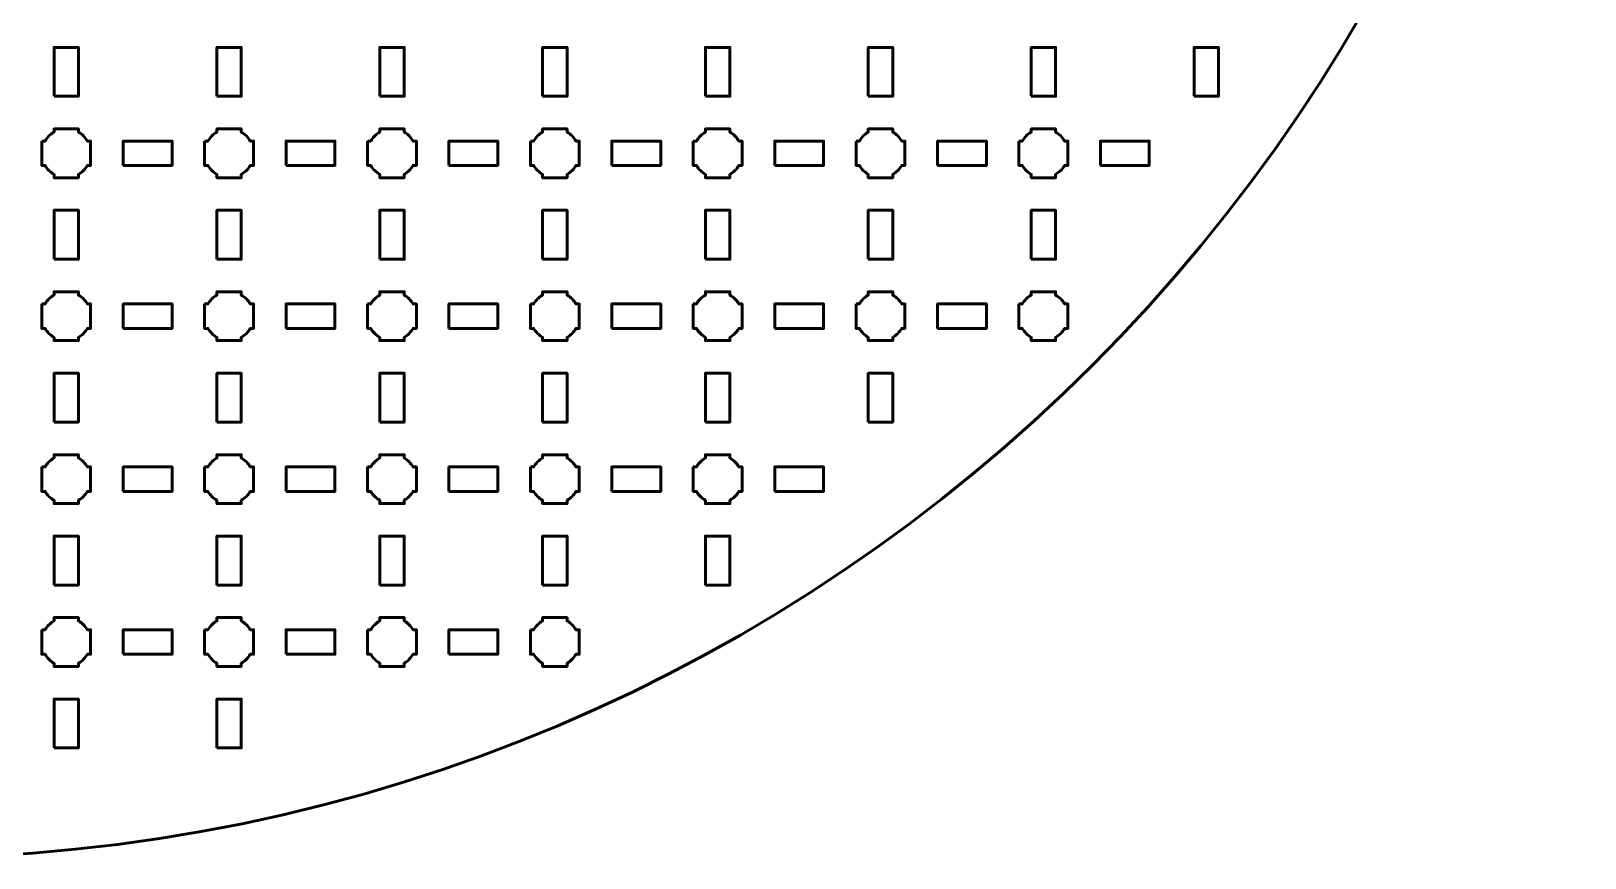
# Model space of a CAD drawing. Header units: centimetres. Extents: x -31.1 to 10.1, y -35.5 to 5.8.
# Drawn here: x -8.93 to 10.15, y -35.5 to -25.35 of the extents above; entities that cross this region are included whole.
import ezdxf

# ---------------------------------------------------------------- set-up
doc = ezdxf.new("R2010")
doc.units = ezdxf.units.CM
doc.header["$MEASUREMENT"] = 0
doc.layers.add('Layer 1', color=7, linetype='Continuous')

msp = doc.modelspace()

# ---------------------------------------------------------------- linework, layer by layer
at = {"layer": 'Layer 1', "lineweight": 53}
for points in [[(-8.65, -26.15), (-8.35, -26.15), (-8.35, -25.55), (-8.65, -25.55), (-8.65, -26.15)], [(-6.65, -26.15), (-6.35, -26.15), (-6.35, -25.55), (-6.65, -25.55), (-6.65, -26.15)], [(-4.65, -26.15), (-4.35, -26.15), (-4.35, -25.55), (-4.65, -25.55), (-4.65, -26.15)], [(-2.65, -26.15), (-2.35, -26.15), (-2.35, -25.55), (-2.65, -25.55), (-2.65, -26.15)], [(-0.65, -26.15), (-0.35, -26.15), (-0.35, -25.55), (-0.65, -25.55), (-0.65, -26.15)], [(1.35, -26.15), (1.65, -26.15), (1.65, -25.55), (1.35, -25.55), (1.35, -26.15)], [(3.35, -26.15), (3.65, -26.15), (3.65, -25.55), (3.35, -25.55), (3.35, -26.15)], [(5.35, -26.15), (5.65, -26.15), (5.65, -25.55), (5.35, -25.55), (5.35, -26.15)], [(-7.8, -27), (-7.2, -27), (-7.2, -26.7), (-7.8, -26.7), (-7.8, -27)], [(-5.8, -27), (-5.2, -27), (-5.2, -26.7), (-5.8, -26.7), (-5.8, -27)], [(-3.8, -27), (-3.2, -27), (-3.2, -26.7), (-3.8, -26.7), (-3.8, -27)], [(-1.8, -27), (-1.2, -27), (-1.2, -26.7), (-1.8, -26.7), (-1.8, -27)], [(0.2, -27), (0.8, -27), (0.8, -26.7), (0.2, -26.7), (0.2, -27)], [(2.2, -27), (2.8, -27), (2.8, -26.7), (2.2, -26.7), (2.2, -27)], [(4.2, -27), (4.8, -27), (4.8, -26.7), (4.2, -26.7), (4.2, -27)], [(-8.65, -28.15), (-8.35, -28.15), (-8.35, -27.55), (-8.65, -27.55), (-8.65, -28.15)], [(-6.65, -28.15), (-6.35, -28.15), (-6.35, -27.55), (-6.65, -27.55), (-6.65, -28.15)], [(-4.65, -28.15), (-4.35, -28.15), (-4.35, -27.55), (-4.65, -27.55), (-4.65, -28.15)], [(-2.65, -28.15), (-2.35, -28.15), (-2.35, -27.55), (-2.65, -27.55), (-2.65, -28.15)], [(-0.65, -28.15), (-0.35, -28.15), (-0.35, -27.55), (-0.65, -27.55), (-0.65, -28.15)], [(1.35, -28.15), (1.65, -28.15), (1.65, -27.55), (1.35, -27.55), (1.35, -28.15)], [(3.35, -28.15), (3.65, -28.15), (3.65, -27.55), (3.35, -27.55), (3.35, -28.15)], [(-7.8, -29), (-7.2, -29), (-7.2, -28.7), (-7.8, -28.7), (-7.8, -29)], [(-5.8, -29), (-5.2, -29), (-5.2, -28.7), (-5.8, -28.7), (-5.8, -29)], [(-3.8, -29), (-3.2, -29), (-3.2, -28.7), (-3.8, -28.7), (-3.8, -29)], [(-1.8, -29), (-1.2, -29), (-1.2, -28.7), (-1.8, -28.7), (-1.8, -29)], [(0.2, -29), (0.8, -29), (0.8, -28.7), (0.2, -28.7), (0.2, -29)], [(2.2, -29), (2.8, -29), (2.8, -28.7), (2.2, -28.7), (2.2, -29)], [(-8.65, -30.15), (-8.35, -30.15), (-8.35, -29.55), (-8.65, -29.55), (-8.65, -30.15)], [(-6.65, -30.15), (-6.35, -30.15), (-6.35, -29.55), (-6.65, -29.55), (-6.65, -30.15)], [(-4.65, -30.15), (-4.35, -30.15), (-4.35, -29.55), (-4.65, -29.55), (-4.65, -30.15)], [(-2.65, -30.15), (-2.35, -30.15), (-2.35, -29.55), (-2.65, -29.55), (-2.65, -30.15)], [(-0.65, -30.15), (-0.35, -30.15), (-0.35, -29.55), (-0.65, -29.55), (-0.65, -30.15)], [(1.35, -30.15), (1.65, -30.15), (1.65, -29.55), (1.35, -29.55), (1.35, -30.15)], [(-7.8, -31), (-7.2, -31), (-7.2, -30.7), (-7.8, -30.7), (-7.8, -31)], [(-5.8, -31), (-5.2, -31), (-5.2, -30.7), (-5.8, -30.7), (-5.8, -31)], [(-3.8, -31), (-3.2, -31), (-3.2, -30.7), (-3.8, -30.7), (-3.8, -31)], [(-1.8, -31), (-1.2, -31), (-1.2, -30.7), (-1.8, -30.7), (-1.8, -31)], [(0.2, -31), (0.8, -31), (0.8, -30.7), (0.2, -30.7), (0.2, -31)], [(-8.65, -32.15), (-8.35, -32.15), (-8.35, -31.55), (-8.65, -31.55), (-8.65, -32.15)], [(-6.65, -32.15), (-6.35, -32.15), (-6.35, -31.55), (-6.65, -31.55), (-6.65, -32.15)], [(-4.65, -32.15), (-4.35, -32.15), (-4.35, -31.55), (-4.65, -31.55), (-4.65, -32.15)], [(-2.65, -32.15), (-2.35, -32.15), (-2.35, -31.55), (-2.65, -31.55), (-2.65, -32.15)], [(-0.65, -32.15), (-0.35, -32.15), (-0.35, -31.55), (-0.65, -31.55), (-0.65, -32.15)], [(-7.8, -33), (-7.2, -33), (-7.2, -32.7), (-7.8, -32.7), (-7.8, -33)], [(-5.8, -33), (-5.2, -33), (-5.2, -32.7), (-5.8, -32.7), (-5.8, -33)], [(-3.8, -33), (-3.2, -33), (-3.2, -32.7), (-3.8, -32.7), (-3.8, -33)], [(-8.65, -34.15), (-8.35, -34.15), (-8.35, -33.55), (-8.65, -33.55), (-8.65, -34.15)], [(-6.65, -34.15), (-6.35, -34.15), (-6.35, -33.55), (-6.65, -33.55), (-6.65, -34.15)]]:
    msp.add_lwpolyline(points, close=True, dxfattribs=at)
at = {"layer": 'Layer 1', "color": 250, "lineweight": 53}
msp.add_ellipse((-10.5, -14.85), major_axis=(0, 20.65), ratio=1, dxfattribs=at)
at = {"layer": 'Layer 1', "lineweight": 53}
for points in [[(-8.8, -26.7), (-8.8, -26.7), (-8.75985, -26.7), (-8.75985, -26.7), (-8.75985, -26.7), (-8.7335, -26.65447), (-8.69553, -26.6165), (-8.65, -26.59015), (-8.65, -26.59015), (-8.65, -26.59015), (-8.65, -26.55), (-8.65, -26.55), (-8.65, -26.55), (-8.65, -26.55), (-8.5, -26.55), (-8.5, -26.55), (-8.5, -26.55), (-8.5, -26.55), (-8.35, -26.55), (-8.35, -26.55), (-8.35, -26.55), (-8.35, -26.55), (-8.35, -26.59015), (-8.35, -26.59015), (-8.35, -26.59015), (-8.30447, -26.6165), (-8.2665, -26.65447), (-8.24015, -26.7), (-8.24015, -26.7), (-8.24015, -26.7), (-8.2, -26.7), (-8.2, -26.7), (-8.2, -26.7), (-8.2, -26.7), (-8.2, -26.85), (-8.2, -26.85), (-8.2, -26.85), (-8.2, -26.85), (-8.2, -27), (-8.2, -27), (-8.2, -27), (-8.2, -27), (-8.24015, -27), (-8.24015, -27), (-8.24015, -27), (-8.2665, -27.04553), (-8.30447, -27.0835), (-8.35, -27.10985), (-8.35, -27.10985), (-8.35, -27.10985), (-8.35, -27.15), (-8.35, -27.15), (-8.35, -27.15), (-8.35, -27.15), (-8.5, -27.15), (-8.5, -27.15), (-8.5, -27.15), (-8.5, -27.15), (-8.65, -27.15), (-8.65, -27.15), (-8.65, -27.15), (-8.65, -27.15), (-8.65, -27.10985), (-8.65, -27.10985), (-8.65, -27.10985), (-8.69553, -27.0835), (-8.7335, -27.04553), (-8.75985, -27), (-8.75985, -27), (-8.75985, -27), (-8.8, -27), (-8.8, -27), (-8.8, -27), (-8.8, -27), (-8.8, -26.85), (-8.8, -26.85), (-8.8, -26.85), (-8.8, -26.85), (-8.8, -26.7), (-8.8, -26.7)], [(-6.8, -26.7), (-6.8, -26.7), (-6.75985, -26.7), (-6.75985, -26.7), (-6.75985, -26.7), (-6.7335, -26.65447), (-6.69553, -26.6165), (-6.65, -26.59015), (-6.65, -26.59015), (-6.65, -26.59015), (-6.65, -26.55), (-6.65, -26.55), (-6.65, -26.55), (-6.65, -26.55), (-6.5, -26.55), (-6.5, -26.55), (-6.5, -26.55), (-6.5, -26.55), (-6.35, -26.55), (-6.35, -26.55), (-6.35, -26.55), (-6.35, -26.55), (-6.35, -26.59015), (-6.35, -26.59015), (-6.35, -26.59015), (-6.30447, -26.6165), (-6.2665, -26.65447), (-6.24015, -26.7), (-6.24015, -26.7), (-6.24015, -26.7), (-6.2, -26.7), (-6.2, -26.7), (-6.2, -26.7), (-6.2, -26.7), (-6.2, -26.85), (-6.2, -26.85), (-6.2, -26.85), (-6.2, -26.85), (-6.2, -27), (-6.2, -27), (-6.2, -27), (-6.2, -27), (-6.24015, -27), (-6.24015, -27), (-6.24015, -27), (-6.2665, -27.04553), (-6.30447, -27.0835), (-6.35, -27.10985), (-6.35, -27.10985), (-6.35, -27.10985), (-6.35, -27.15), (-6.35, -27.15), (-6.35, -27.15), (-6.35, -27.15), (-6.5, -27.15), (-6.5, -27.15), (-6.5, -27.15), (-6.5, -27.15), (-6.65, -27.15), (-6.65, -27.15), (-6.65, -27.15), (-6.65, -27.15), (-6.65, -27.10985), (-6.65, -27.10985), (-6.65, -27.10985), (-6.69553, -27.0835), (-6.7335, -27.04553), (-6.75985, -27), (-6.75985, -27), (-6.75985, -27), (-6.8, -27), (-6.8, -27), (-6.8, -27), (-6.8, -27), (-6.8, -26.85), (-6.8, -26.85), (-6.8, -26.85), (-6.8, -26.85), (-6.8, -26.7), (-6.8, -26.7)], [(-4.8, -26.7), (-4.8, -26.7), (-4.75985, -26.7), (-4.75985, -26.7), (-4.75985, -26.7), (-4.7335, -26.65447), (-4.69553, -26.6165), (-4.65, -26.59015), (-4.65, -26.59015), (-4.65, -26.59015), (-4.65, -26.55), (-4.65, -26.55), (-4.65, -26.55), (-4.65, -26.55), (-4.5, -26.55), (-4.5, -26.55), (-4.5, -26.55), (-4.5, -26.55), (-4.35, -26.55), (-4.35, -26.55), (-4.35, -26.55), (-4.35, -26.55), (-4.35, -26.59015), (-4.35, -26.59015), (-4.35, -26.59015), (-4.30447, -26.6165), (-4.2665, -26.65447), (-4.24015, -26.7), (-4.24015, -26.7), (-4.24015, -26.7), (-4.2, -26.7), (-4.2, -26.7), (-4.2, -26.7), (-4.2, -26.7), (-4.2, -26.85), (-4.2, -26.85), (-4.2, -26.85), (-4.2, -26.85), (-4.2, -27), (-4.2, -27), (-4.2, -27), (-4.2, -27), (-4.24015, -27), (-4.24015, -27), (-4.24015, -27), (-4.2665, -27.04553), (-4.30447, -27.0835), (-4.35, -27.10985), (-4.35, -27.10985), (-4.35, -27.10985), (-4.35, -27.15), (-4.35, -27.15), (-4.35, -27.15), (-4.35, -27.15), (-4.5, -27.15), (-4.5, -27.15), (-4.5, -27.15), (-4.5, -27.15), (-4.65, -27.15), (-4.65, -27.15), (-4.65, -27.15), (-4.65, -27.15), (-4.65, -27.10985), (-4.65, -27.10985), (-4.65, -27.10985), (-4.69553, -27.0835), (-4.7335, -27.04553), (-4.75985, -27), (-4.75985, -27), (-4.75985, -27), (-4.8, -27), (-4.8, -27), (-4.8, -27), (-4.8, -27), (-4.8, -26.85), (-4.8, -26.85), (-4.8, -26.85), (-4.8, -26.85), (-4.8, -26.7), (-4.8, -26.7)], [(-2.8, -26.7), (-2.8, -26.7), (-2.75985, -26.7), (-2.75985, -26.7), (-2.75985, -26.7), (-2.7335, -26.65447), (-2.69553, -26.6165), (-2.65, -26.59015), (-2.65, -26.59015), (-2.65, -26.59015), (-2.65, -26.55), (-2.65, -26.55), (-2.65, -26.55), (-2.65, -26.55), (-2.5, -26.55), (-2.5, -26.55), (-2.5, -26.55), (-2.5, -26.55), (-2.35, -26.55), (-2.35, -26.55), (-2.35, -26.55), (-2.35, -26.55), (-2.35, -26.59015), (-2.35, -26.59015), (-2.35, -26.59015), (-2.30447, -26.6165), (-2.2665, -26.65447), (-2.24015, -26.7), (-2.24015, -26.7), (-2.24015, -26.7), (-2.2, -26.7), (-2.2, -26.7), (-2.2, -26.7), (-2.2, -26.7), (-2.2, -26.85), (-2.2, -26.85), (-2.2, -26.85), (-2.2, -26.85), (-2.2, -27), (-2.2, -27), (-2.2, -27), (-2.2, -27), (-2.24015, -27), (-2.24015, -27), (-2.24015, -27), (-2.2665, -27.04553), (-2.30447, -27.0835), (-2.35, -27.10985), (-2.35, -27.10985), (-2.35, -27.10985), (-2.35, -27.15), (-2.35, -27.15), (-2.35, -27.15), (-2.35, -27.15), (-2.5, -27.15), (-2.5, -27.15), (-2.5, -27.15), (-2.5, -27.15), (-2.65, -27.15), (-2.65, -27.15), (-2.65, -27.15), (-2.65, -27.15), (-2.65, -27.10985), (-2.65, -27.10985), (-2.65, -27.10985), (-2.69553, -27.0835), (-2.7335, -27.04553), (-2.75985, -27), (-2.75985, -27), (-2.75985, -27), (-2.8, -27), (-2.8, -27), (-2.8, -27), (-2.8, -27), (-2.8, -26.85), (-2.8, -26.85), (-2.8, -26.85), (-2.8, -26.85), (-2.8, -26.7), (-2.8, -26.7)], [(-0.8, -26.7), (-0.8, -26.7), (-0.75985, -26.7), (-0.75985, -26.7), (-0.75985, -26.7), (-0.7335, -26.65447), (-0.69553, -26.6165), (-0.65, -26.59015), (-0.65, -26.59015), (-0.65, -26.59015), (-0.65, -26.55), (-0.65, -26.55), (-0.65, -26.55), (-0.65, -26.55), (-0.5, -26.55), (-0.5, -26.55), (-0.5, -26.55), (-0.5, -26.55), (-0.35, -26.55), (-0.35, -26.55), (-0.35, -26.55), (-0.35, -26.55), (-0.35, -26.59015), (-0.35, -26.59015), (-0.35, -26.59015), (-0.30447, -26.6165), (-0.2665, -26.65447), (-0.24015, -26.7), (-0.24015, -26.7), (-0.24015, -26.7), (-0.2, -26.7), (-0.2, -26.7), (-0.2, -26.7), (-0.2, -26.7), (-0.2, -26.85), (-0.2, -26.85), (-0.2, -26.85), (-0.2, -26.85), (-0.2, -27), (-0.2, -27), (-0.2, -27), (-0.2, -27), (-0.24015, -27), (-0.24015, -27), (-0.24015, -27), (-0.2665, -27.04553), (-0.30447, -27.0835), (-0.35, -27.10985), (-0.35, -27.10985), (-0.35, -27.10985), (-0.35, -27.15), (-0.35, -27.15), (-0.35, -27.15), (-0.35, -27.15), (-0.5, -27.15), (-0.5, -27.15), (-0.5, -27.15), (-0.5, -27.15), (-0.65, -27.15), (-0.65, -27.15), (-0.65, -27.15), (-0.65, -27.15), (-0.65, -27.10985), (-0.65, -27.10985), (-0.65, -27.10985), (-0.69553, -27.0835), (-0.7335, -27.04553), (-0.75985, -27), (-0.75985, -27), (-0.75985, -27), (-0.8, -27), (-0.8, -27), (-0.8, -27), (-0.8, -27), (-0.8, -26.85), (-0.8, -26.85), (-0.8, -26.85), (-0.8, -26.85), (-0.8, -26.7), (-0.8, -26.7)], [(1.2, -26.7), (1.2, -26.7), (1.24015, -26.7), (1.24015, -26.7), (1.24015, -26.7), (1.2665, -26.65447), (1.30447, -26.6165), (1.35, -26.59015), (1.35, -26.59015), (1.35, -26.59015), (1.35, -26.55), (1.35, -26.55), (1.35, -26.55), (1.35, -26.55), (1.5, -26.55), (1.5, -26.55), (1.5, -26.55), (1.5, -26.55), (1.65, -26.55), (1.65, -26.55), (1.65, -26.55), (1.65, -26.55), (1.65, -26.59015), (1.65, -26.59015), (1.65, -26.59015), (1.69553, -26.6165), (1.7335, -26.65447), (1.75985, -26.7), (1.75985, -26.7), (1.75985, -26.7), (1.8, -26.7), (1.8, -26.7), (1.8, -26.7), (1.8, -26.7), (1.8, -26.85), (1.8, -26.85), (1.8, -26.85), (1.8, -26.85), (1.8, -27), (1.8, -27), (1.8, -27), (1.8, -27), (1.75985, -27), (1.75985, -27), (1.75985, -27), (1.7335, -27.04553), (1.69553, -27.0835), (1.65, -27.10985), (1.65, -27.10985), (1.65, -27.10985), (1.65, -27.15), (1.65, -27.15), (1.65, -27.15), (1.65, -27.15), (1.5, -27.15), (1.5, -27.15), (1.5, -27.15), (1.5, -27.15), (1.35, -27.15), (1.35, -27.15), (1.35, -27.15), (1.35, -27.15), (1.35, -27.10985), (1.35, -27.10985), (1.35, -27.10985), (1.30447, -27.0835), (1.2665, -27.04553), (1.24015, -27), (1.24015, -27), (1.24015, -27), (1.2, -27), (1.2, -27), (1.2, -27), (1.2, -27), (1.2, -26.85), (1.2, -26.85), (1.2, -26.85), (1.2, -26.85), (1.2, -26.7), (1.2, -26.7)], [(3.2, -26.7), (3.2, -26.7), (3.24015, -26.7), (3.24015, -26.7), (3.24015, -26.7), (3.2665, -26.65447), (3.30447, -26.6165), (3.35, -26.59015), (3.35, -26.59015), (3.35, -26.59015), (3.35, -26.55), (3.35, -26.55), (3.35, -26.55), (3.35, -26.55), (3.5, -26.55), (3.5, -26.55), (3.5, -26.55), (3.5, -26.55), (3.65, -26.55), (3.65, -26.55), (3.65, -26.55), (3.65, -26.55), (3.65, -26.59015), (3.65, -26.59015), (3.65, -26.59015), (3.69553, -26.6165), (3.7335, -26.65447), (3.75985, -26.7), (3.75985, -26.7), (3.75985, -26.7), (3.8, -26.7), (3.8, -26.7), (3.8, -26.7), (3.8, -26.7), (3.8, -26.85), (3.8, -26.85), (3.8, -26.85), (3.8, -26.85), (3.8, -27), (3.8, -27), (3.8, -27), (3.8, -27), (3.75985, -27), (3.75985, -27), (3.75985, -27), (3.7335, -27.04553), (3.69553, -27.0835), (3.65, -27.10985), (3.65, -27.10985), (3.65, -27.10985), (3.65, -27.15), (3.65, -27.15), (3.65, -27.15), (3.65, -27.15), (3.5, -27.15), (3.5, -27.15), (3.5, -27.15), (3.5, -27.15), (3.35, -27.15), (3.35, -27.15), (3.35, -27.15), (3.35, -27.15), (3.35, -27.10985), (3.35, -27.10985), (3.35, -27.10985), (3.30447, -27.0835), (3.2665, -27.04553), (3.24015, -27), (3.24015, -27), (3.24015, -27), (3.2, -27), (3.2, -27), (3.2, -27), (3.2, -27), (3.2, -26.85), (3.2, -26.85), (3.2, -26.85), (3.2, -26.85), (3.2, -26.7), (3.2, -26.7)], [(-8.8, -28.7), (-8.8, -28.7), (-8.75985, -28.7), (-8.75985, -28.7), (-8.75985, -28.7), (-8.7335, -28.65447), (-8.69553, -28.6165), (-8.65, -28.59015), (-8.65, -28.59015), (-8.65, -28.59015), (-8.65, -28.55), (-8.65, -28.55), (-8.65, -28.55), (-8.65, -28.55), (-8.5, -28.55), (-8.5, -28.55), (-8.5, -28.55), (-8.5, -28.55), (-8.35, -28.55), (-8.35, -28.55), (-8.35, -28.55), (-8.35, -28.55), (-8.35, -28.59015), (-8.35, -28.59015), (-8.35, -28.59015), (-8.30447, -28.6165), (-8.2665, -28.65447), (-8.24015, -28.7), (-8.24015, -28.7), (-8.24015, -28.7), (-8.2, -28.7), (-8.2, -28.7), (-8.2, -28.7), (-8.2, -28.7), (-8.2, -28.85), (-8.2, -28.85), (-8.2, -28.85), (-8.2, -28.85), (-8.2, -29), (-8.2, -29), (-8.2, -29), (-8.2, -29), (-8.24015, -29), (-8.24015, -29), (-8.24015, -29), (-8.2665, -29.04553), (-8.30447, -29.0835), (-8.35, -29.10985), (-8.35, -29.10985), (-8.35, -29.10985), (-8.35, -29.15), (-8.35, -29.15), (-8.35, -29.15), (-8.35, -29.15), (-8.5, -29.15), (-8.5, -29.15), (-8.5, -29.15), (-8.5, -29.15), (-8.65, -29.15), (-8.65, -29.15), (-8.65, -29.15), (-8.65, -29.15), (-8.65, -29.10985), (-8.65, -29.10985), (-8.65, -29.10985), (-8.69553, -29.0835), (-8.7335, -29.04553), (-8.75985, -29), (-8.75985, -29), (-8.75985, -29), (-8.8, -29), (-8.8, -29), (-8.8, -29), (-8.8, -29), (-8.8, -28.85), (-8.8, -28.85), (-8.8, -28.85), (-8.8, -28.85), (-8.8, -28.7), (-8.8, -28.7)], [(-6.8, -28.7), (-6.8, -28.7), (-6.75985, -28.7), (-6.75985, -28.7), (-6.75985, -28.7), (-6.7335, -28.65447), (-6.69553, -28.6165), (-6.65, -28.59015), (-6.65, -28.59015), (-6.65, -28.59015), (-6.65, -28.55), (-6.65, -28.55), (-6.65, -28.55), (-6.65, -28.55), (-6.5, -28.55), (-6.5, -28.55), (-6.5, -28.55), (-6.5, -28.55), (-6.35, -28.55), (-6.35, -28.55), (-6.35, -28.55), (-6.35, -28.55), (-6.35, -28.59015), (-6.35, -28.59015), (-6.35, -28.59015), (-6.30447, -28.6165), (-6.2665, -28.65447), (-6.24015, -28.7), (-6.24015, -28.7), (-6.24015, -28.7), (-6.2, -28.7), (-6.2, -28.7), (-6.2, -28.7), (-6.2, -28.7), (-6.2, -28.85), (-6.2, -28.85), (-6.2, -28.85), (-6.2, -28.85), (-6.2, -29), (-6.2, -29), (-6.2, -29), (-6.2, -29), (-6.24015, -29), (-6.24015, -29), (-6.24015, -29), (-6.2665, -29.04553), (-6.30447, -29.0835), (-6.35, -29.10985), (-6.35, -29.10985), (-6.35, -29.10985), (-6.35, -29.15), (-6.35, -29.15), (-6.35, -29.15), (-6.35, -29.15), (-6.5, -29.15), (-6.5, -29.15), (-6.5, -29.15), (-6.5, -29.15), (-6.65, -29.15), (-6.65, -29.15), (-6.65, -29.15), (-6.65, -29.15), (-6.65, -29.10985), (-6.65, -29.10985), (-6.65, -29.10985), (-6.69553, -29.0835), (-6.7335, -29.04553), (-6.75985, -29), (-6.75985, -29), (-6.75985, -29), (-6.8, -29), (-6.8, -29), (-6.8, -29), (-6.8, -29), (-6.8, -28.85), (-6.8, -28.85), (-6.8, -28.85), (-6.8, -28.85), (-6.8, -28.7), (-6.8, -28.7)], [(-4.8, -28.7), (-4.8, -28.7), (-4.75985, -28.7), (-4.75985, -28.7), (-4.75985, -28.7), (-4.7335, -28.65447), (-4.69553, -28.6165), (-4.65, -28.59015), (-4.65, -28.59015), (-4.65, -28.59015), (-4.65, -28.55), (-4.65, -28.55), (-4.65, -28.55), (-4.65, -28.55), (-4.5, -28.55), (-4.5, -28.55), (-4.5, -28.55), (-4.5, -28.55), (-4.35, -28.55), (-4.35, -28.55), (-4.35, -28.55), (-4.35, -28.55), (-4.35, -28.59015), (-4.35, -28.59015), (-4.35, -28.59015), (-4.30447, -28.6165), (-4.2665, -28.65447), (-4.24015, -28.7), (-4.24015, -28.7), (-4.24015, -28.7), (-4.2, -28.7), (-4.2, -28.7), (-4.2, -28.7), (-4.2, -28.7), (-4.2, -28.85), (-4.2, -28.85), (-4.2, -28.85), (-4.2, -28.85), (-4.2, -29), (-4.2, -29), (-4.2, -29), (-4.2, -29), (-4.24015, -29), (-4.24015, -29), (-4.24015, -29), (-4.2665, -29.04553), (-4.30447, -29.0835), (-4.35, -29.10985), (-4.35, -29.10985), (-4.35, -29.10985), (-4.35, -29.15), (-4.35, -29.15), (-4.35, -29.15), (-4.35, -29.15), (-4.5, -29.15), (-4.5, -29.15), (-4.5, -29.15), (-4.5, -29.15), (-4.65, -29.15), (-4.65, -29.15), (-4.65, -29.15), (-4.65, -29.15), (-4.65, -29.10985), (-4.65, -29.10985), (-4.65, -29.10985), (-4.69553, -29.0835), (-4.7335, -29.04553), (-4.75985, -29), (-4.75985, -29), (-4.75985, -29), (-4.8, -29), (-4.8, -29), (-4.8, -29), (-4.8, -29), (-4.8, -28.85), (-4.8, -28.85), (-4.8, -28.85), (-4.8, -28.85), (-4.8, -28.7), (-4.8, -28.7)], [(-2.8, -28.7), (-2.8, -28.7), (-2.75985, -28.7), (-2.75985, -28.7), (-2.75985, -28.7), (-2.7335, -28.65447), (-2.69553, -28.6165), (-2.65, -28.59015), (-2.65, -28.59015), (-2.65, -28.59015), (-2.65, -28.55), (-2.65, -28.55), (-2.65, -28.55), (-2.65, -28.55), (-2.5, -28.55), (-2.5, -28.55), (-2.5, -28.55), (-2.5, -28.55), (-2.35, -28.55), (-2.35, -28.55), (-2.35, -28.55), (-2.35, -28.55), (-2.35, -28.59015), (-2.35, -28.59015), (-2.35, -28.59015), (-2.30447, -28.6165), (-2.2665, -28.65447), (-2.24015, -28.7), (-2.24015, -28.7), (-2.24015, -28.7), (-2.2, -28.7), (-2.2, -28.7), (-2.2, -28.7), (-2.2, -28.7), (-2.2, -28.85), (-2.2, -28.85), (-2.2, -28.85), (-2.2, -28.85), (-2.2, -29), (-2.2, -29), (-2.2, -29), (-2.2, -29), (-2.24015, -29), (-2.24015, -29), (-2.24015, -29), (-2.2665, -29.04553), (-2.30447, -29.0835), (-2.35, -29.10985), (-2.35, -29.10985), (-2.35, -29.10985), (-2.35, -29.15), (-2.35, -29.15), (-2.35, -29.15), (-2.35, -29.15), (-2.5, -29.15), (-2.5, -29.15), (-2.5, -29.15), (-2.5, -29.15), (-2.65, -29.15), (-2.65, -29.15), (-2.65, -29.15), (-2.65, -29.15), (-2.65, -29.10985), (-2.65, -29.10985), (-2.65, -29.10985), (-2.69553, -29.0835), (-2.7335, -29.04553), (-2.75985, -29), (-2.75985, -29), (-2.75985, -29), (-2.8, -29), (-2.8, -29), (-2.8, -29), (-2.8, -29), (-2.8, -28.85), (-2.8, -28.85), (-2.8, -28.85), (-2.8, -28.85), (-2.8, -28.7), (-2.8, -28.7)], [(-0.8, -28.7), (-0.8, -28.7), (-0.75985, -28.7), (-0.75985, -28.7), (-0.75985, -28.7), (-0.7335, -28.65447), (-0.69553, -28.6165), (-0.65, -28.59015), (-0.65, -28.59015), (-0.65, -28.59015), (-0.65, -28.55), (-0.65, -28.55), (-0.65, -28.55), (-0.65, -28.55), (-0.5, -28.55), (-0.5, -28.55), (-0.5, -28.55), (-0.5, -28.55), (-0.35, -28.55), (-0.35, -28.55), (-0.35, -28.55), (-0.35, -28.55), (-0.35, -28.59015), (-0.35, -28.59015), (-0.35, -28.59015), (-0.30447, -28.6165), (-0.2665, -28.65447), (-0.24015, -28.7), (-0.24015, -28.7), (-0.24015, -28.7), (-0.2, -28.7), (-0.2, -28.7), (-0.2, -28.7), (-0.2, -28.7), (-0.2, -28.85), (-0.2, -28.85), (-0.2, -28.85), (-0.2, -28.85), (-0.2, -29), (-0.2, -29), (-0.2, -29), (-0.2, -29), (-0.24015, -29), (-0.24015, -29), (-0.24015, -29), (-0.2665, -29.04553), (-0.30447, -29.0835), (-0.35, -29.10985), (-0.35, -29.10985), (-0.35, -29.10985), (-0.35, -29.15), (-0.35, -29.15), (-0.35, -29.15), (-0.35, -29.15), (-0.5, -29.15), (-0.5, -29.15), (-0.5, -29.15), (-0.5, -29.15), (-0.65, -29.15), (-0.65, -29.15), (-0.65, -29.15), (-0.65, -29.15), (-0.65, -29.10985), (-0.65, -29.10985), (-0.65, -29.10985), (-0.69553, -29.0835), (-0.7335, -29.04553), (-0.75985, -29), (-0.75985, -29), (-0.75985, -29), (-0.8, -29), (-0.8, -29), (-0.8, -29), (-0.8, -29), (-0.8, -28.85), (-0.8, -28.85), (-0.8, -28.85), (-0.8, -28.85), (-0.8, -28.7), (-0.8, -28.7)], [(1.2, -28.7), (1.2, -28.7), (1.24015, -28.7), (1.24015, -28.7), (1.24015, -28.7), (1.2665, -28.65447), (1.30447, -28.6165), (1.35, -28.59015), (1.35, -28.59015), (1.35, -28.59015), (1.35, -28.55), (1.35, -28.55), (1.35, -28.55), (1.35, -28.55), (1.5, -28.55), (1.5, -28.55), (1.5, -28.55), (1.5, -28.55), (1.65, -28.55), (1.65, -28.55), (1.65, -28.55), (1.65, -28.55), (1.65, -28.59015), (1.65, -28.59015), (1.65, -28.59015), (1.69553, -28.6165), (1.7335, -28.65447), (1.75985, -28.7), (1.75985, -28.7), (1.75985, -28.7), (1.8, -28.7), (1.8, -28.7), (1.8, -28.7), (1.8, -28.7), (1.8, -28.85), (1.8, -28.85), (1.8, -28.85), (1.8, -28.85), (1.8, -29), (1.8, -29), (1.8, -29), (1.8, -29), (1.75985, -29), (1.75985, -29), (1.75985, -29), (1.7335, -29.04553), (1.69553, -29.0835), (1.65, -29.10985), (1.65, -29.10985), (1.65, -29.10985), (1.65, -29.15), (1.65, -29.15), (1.65, -29.15), (1.65, -29.15), (1.5, -29.15), (1.5, -29.15), (1.5, -29.15), (1.5, -29.15), (1.35, -29.15), (1.35, -29.15), (1.35, -29.15), (1.35, -29.15), (1.35, -29.10985), (1.35, -29.10985), (1.35, -29.10985), (1.30447, -29.0835), (1.2665, -29.04553), (1.24015, -29), (1.24015, -29), (1.24015, -29), (1.2, -29), (1.2, -29), (1.2, -29), (1.2, -29), (1.2, -28.85), (1.2, -28.85), (1.2, -28.85), (1.2, -28.85), (1.2, -28.7), (1.2, -28.7)], [(3.2, -28.7), (3.2, -28.7), (3.24015, -28.7), (3.24015, -28.7), (3.24015, -28.7), (3.2665, -28.65447), (3.30447, -28.6165), (3.35, -28.59015), (3.35, -28.59015), (3.35, -28.59015), (3.35, -28.55), (3.35, -28.55), (3.35, -28.55), (3.35, -28.55), (3.5, -28.55), (3.5, -28.55), (3.5, -28.55), (3.5, -28.55), (3.65, -28.55), (3.65, -28.55), (3.65, -28.55), (3.65, -28.55), (3.65, -28.59015), (3.65, -28.59015), (3.65, -28.59015), (3.69553, -28.6165), (3.7335, -28.65447), (3.75985, -28.7), (3.75985, -28.7), (3.75985, -28.7), (3.8, -28.7), (3.8, -28.7), (3.8, -28.7), (3.8, -28.7), (3.8, -28.85), (3.8, -28.85), (3.8, -28.85), (3.8, -28.85), (3.8, -29), (3.8, -29), (3.8, -29), (3.8, -29), (3.75985, -29), (3.75985, -29), (3.75985, -29), (3.7335, -29.04553), (3.69553, -29.0835), (3.65, -29.10985), (3.65, -29.10985), (3.65, -29.10985), (3.65, -29.15), (3.65, -29.15), (3.65, -29.15), (3.65, -29.15), (3.5, -29.15), (3.5, -29.15), (3.5, -29.15), (3.5, -29.15), (3.35, -29.15), (3.35, -29.15), (3.35, -29.15), (3.35, -29.15), (3.35, -29.10985), (3.35, -29.10985), (3.35, -29.10985), (3.30447, -29.0835), (3.2665, -29.04553), (3.24015, -29), (3.24015, -29), (3.24015, -29), (3.2, -29), (3.2, -29), (3.2, -29), (3.2, -29), (3.2, -28.85), (3.2, -28.85), (3.2, -28.85), (3.2, -28.85), (3.2, -28.7), (3.2, -28.7)], [(-8.8, -30.7), (-8.8, -30.7), (-8.75985, -30.7), (-8.75985, -30.7), (-8.75985, -30.7), (-8.7335, -30.65447), (-8.69553, -30.6165), (-8.65, -30.59015), (-8.65, -30.59015), (-8.65, -30.59015), (-8.65, -30.55), (-8.65, -30.55), (-8.65, -30.55), (-8.65, -30.55), (-8.5, -30.55), (-8.5, -30.55), (-8.5, -30.55), (-8.5, -30.55), (-8.35, -30.55), (-8.35, -30.55), (-8.35, -30.55), (-8.35, -30.55), (-8.35, -30.59015), (-8.35, -30.59015), (-8.35, -30.59015), (-8.30447, -30.6165), (-8.2665, -30.65447), (-8.24015, -30.7), (-8.24015, -30.7), (-8.24015, -30.7), (-8.2, -30.7), (-8.2, -30.7), (-8.2, -30.7), (-8.2, -30.7), (-8.2, -30.85), (-8.2, -30.85), (-8.2, -30.85), (-8.2, -30.85), (-8.2, -31), (-8.2, -31), (-8.2, -31), (-8.2, -31), (-8.24015, -31), (-8.24015, -31), (-8.24015, -31), (-8.2665, -31.04553), (-8.30447, -31.0835), (-8.35, -31.10985), (-8.35, -31.10985), (-8.35, -31.10985), (-8.35, -31.15), (-8.35, -31.15), (-8.35, -31.15), (-8.35, -31.15), (-8.5, -31.15), (-8.5, -31.15), (-8.5, -31.15), (-8.5, -31.15), (-8.65, -31.15), (-8.65, -31.15), (-8.65, -31.15), (-8.65, -31.15), (-8.65, -31.10985), (-8.65, -31.10985), (-8.65, -31.10985), (-8.69553, -31.0835), (-8.7335, -31.04553), (-8.75985, -31), (-8.75985, -31), (-8.75985, -31), (-8.8, -31), (-8.8, -31), (-8.8, -31), (-8.8, -31), (-8.8, -30.85), (-8.8, -30.85), (-8.8, -30.85), (-8.8, -30.85), (-8.8, -30.7), (-8.8, -30.7)], [(-6.8, -30.7), (-6.8, -30.7), (-6.75985, -30.7), (-6.75985, -30.7), (-6.75985, -30.7), (-6.7335, -30.65447), (-6.69553, -30.6165), (-6.65, -30.59015), (-6.65, -30.59015), (-6.65, -30.59015), (-6.65, -30.55), (-6.65, -30.55), (-6.65, -30.55), (-6.65, -30.55), (-6.5, -30.55), (-6.5, -30.55), (-6.5, -30.55), (-6.5, -30.55), (-6.35, -30.55), (-6.35, -30.55), (-6.35, -30.55), (-6.35, -30.55), (-6.35, -30.59015), (-6.35, -30.59015), (-6.35, -30.59015), (-6.30447, -30.6165), (-6.2665, -30.65447), (-6.24015, -30.7), (-6.24015, -30.7), (-6.24015, -30.7), (-6.2, -30.7), (-6.2, -30.7), (-6.2, -30.7), (-6.2, -30.7), (-6.2, -30.85), (-6.2, -30.85), (-6.2, -30.85), (-6.2, -30.85), (-6.2, -31), (-6.2, -31), (-6.2, -31), (-6.2, -31), (-6.24015, -31), (-6.24015, -31), (-6.24015, -31), (-6.2665, -31.04553), (-6.30447, -31.0835), (-6.35, -31.10985), (-6.35, -31.10985), (-6.35, -31.10985), (-6.35, -31.15), (-6.35, -31.15), (-6.35, -31.15), (-6.35, -31.15), (-6.5, -31.15), (-6.5, -31.15), (-6.5, -31.15), (-6.5, -31.15), (-6.65, -31.15), (-6.65, -31.15), (-6.65, -31.15), (-6.65, -31.15), (-6.65, -31.10985), (-6.65, -31.10985), (-6.65, -31.10985), (-6.69553, -31.0835), (-6.7335, -31.04553), (-6.75985, -31), (-6.75985, -31), (-6.75985, -31), (-6.8, -31), (-6.8, -31), (-6.8, -31), (-6.8, -31), (-6.8, -30.85), (-6.8, -30.85), (-6.8, -30.85), (-6.8, -30.85), (-6.8, -30.7), (-6.8, -30.7)], [(-4.8, -30.7), (-4.8, -30.7), (-4.75985, -30.7), (-4.75985, -30.7), (-4.75985, -30.7), (-4.7335, -30.65447), (-4.69553, -30.6165), (-4.65, -30.59015), (-4.65, -30.59015), (-4.65, -30.59015), (-4.65, -30.55), (-4.65, -30.55), (-4.65, -30.55), (-4.65, -30.55), (-4.5, -30.55), (-4.5, -30.55), (-4.5, -30.55), (-4.5, -30.55), (-4.35, -30.55), (-4.35, -30.55), (-4.35, -30.55), (-4.35, -30.55), (-4.35, -30.59015), (-4.35, -30.59015), (-4.35, -30.59015), (-4.30447, -30.6165), (-4.2665, -30.65447), (-4.24015, -30.7), (-4.24015, -30.7), (-4.24015, -30.7), (-4.2, -30.7), (-4.2, -30.7), (-4.2, -30.7), (-4.2, -30.7), (-4.2, -30.85), (-4.2, -30.85), (-4.2, -30.85), (-4.2, -30.85), (-4.2, -31), (-4.2, -31), (-4.2, -31), (-4.2, -31), (-4.24015, -31), (-4.24015, -31), (-4.24015, -31), (-4.2665, -31.04553), (-4.30447, -31.0835), (-4.35, -31.10985), (-4.35, -31.10985), (-4.35, -31.10985), (-4.35, -31.15), (-4.35, -31.15), (-4.35, -31.15), (-4.35, -31.15), (-4.5, -31.15), (-4.5, -31.15), (-4.5, -31.15), (-4.5, -31.15), (-4.65, -31.15), (-4.65, -31.15), (-4.65, -31.15), (-4.65, -31.15), (-4.65, -31.10985), (-4.65, -31.10985), (-4.65, -31.10985), (-4.69553, -31.0835), (-4.7335, -31.04553), (-4.75985, -31), (-4.75985, -31), (-4.75985, -31), (-4.8, -31), (-4.8, -31), (-4.8, -31), (-4.8, -31), (-4.8, -30.85), (-4.8, -30.85), (-4.8, -30.85), (-4.8, -30.85), (-4.8, -30.7), (-4.8, -30.7)], [(-2.8, -30.7), (-2.8, -30.7), (-2.75985, -30.7), (-2.75985, -30.7), (-2.75985, -30.7), (-2.7335, -30.65447), (-2.69553, -30.6165), (-2.65, -30.59015), (-2.65, -30.59015), (-2.65, -30.59015), (-2.65, -30.55), (-2.65, -30.55), (-2.65, -30.55), (-2.65, -30.55), (-2.5, -30.55), (-2.5, -30.55), (-2.5, -30.55), (-2.5, -30.55), (-2.35, -30.55), (-2.35, -30.55), (-2.35, -30.55), (-2.35, -30.55), (-2.35, -30.59015), (-2.35, -30.59015), (-2.35, -30.59015), (-2.30447, -30.6165), (-2.2665, -30.65447), (-2.24015, -30.7), (-2.24015, -30.7), (-2.24015, -30.7), (-2.2, -30.7), (-2.2, -30.7), (-2.2, -30.7), (-2.2, -30.7), (-2.2, -30.85), (-2.2, -30.85), (-2.2, -30.85), (-2.2, -30.85), (-2.2, -31), (-2.2, -31), (-2.2, -31), (-2.2, -31), (-2.24015, -31), (-2.24015, -31), (-2.24015, -31), (-2.2665, -31.04553), (-2.30447, -31.0835), (-2.35, -31.10985), (-2.35, -31.10985), (-2.35, -31.10985), (-2.35, -31.15), (-2.35, -31.15), (-2.35, -31.15), (-2.35, -31.15), (-2.5, -31.15), (-2.5, -31.15), (-2.5, -31.15), (-2.5, -31.15), (-2.65, -31.15), (-2.65, -31.15), (-2.65, -31.15), (-2.65, -31.15), (-2.65, -31.10985), (-2.65, -31.10985), (-2.65, -31.10985), (-2.69553, -31.0835), (-2.7335, -31.04553), (-2.75985, -31), (-2.75985, -31), (-2.75985, -31), (-2.8, -31), (-2.8, -31), (-2.8, -31), (-2.8, -31), (-2.8, -30.85), (-2.8, -30.85), (-2.8, -30.85), (-2.8, -30.85), (-2.8, -30.7), (-2.8, -30.7)], [(-0.8, -30.7), (-0.8, -30.7), (-0.75985, -30.7), (-0.75985, -30.7), (-0.75985, -30.7), (-0.7335, -30.65447), (-0.69553, -30.6165), (-0.65, -30.59015), (-0.65, -30.59015), (-0.65, -30.59015), (-0.65, -30.55), (-0.65, -30.55), (-0.65, -30.55), (-0.65, -30.55), (-0.5, -30.55), (-0.5, -30.55), (-0.5, -30.55), (-0.5, -30.55), (-0.35, -30.55), (-0.35, -30.55), (-0.35, -30.55), (-0.35, -30.55), (-0.35, -30.59015), (-0.35, -30.59015), (-0.35, -30.59015), (-0.30447, -30.6165), (-0.2665, -30.65447), (-0.24015, -30.7), (-0.24015, -30.7), (-0.24015, -30.7), (-0.2, -30.7), (-0.2, -30.7), (-0.2, -30.7), (-0.2, -30.7), (-0.2, -30.85), (-0.2, -30.85), (-0.2, -30.85), (-0.2, -30.85), (-0.2, -31), (-0.2, -31), (-0.2, -31), (-0.2, -31), (-0.24015, -31), (-0.24015, -31), (-0.24015, -31), (-0.2665, -31.04553), (-0.30447, -31.0835), (-0.35, -31.10985), (-0.35, -31.10985), (-0.35, -31.10985), (-0.35, -31.15), (-0.35, -31.15), (-0.35, -31.15), (-0.35, -31.15), (-0.5, -31.15), (-0.5, -31.15), (-0.5, -31.15), (-0.5, -31.15), (-0.65, -31.15), (-0.65, -31.15), (-0.65, -31.15), (-0.65, -31.15), (-0.65, -31.10985), (-0.65, -31.10985), (-0.65, -31.10985), (-0.69553, -31.0835), (-0.7335, -31.04553), (-0.75985, -31), (-0.75985, -31), (-0.75985, -31), (-0.8, -31), (-0.8, -31), (-0.8, -31), (-0.8, -31), (-0.8, -30.85), (-0.8, -30.85), (-0.8, -30.85), (-0.8, -30.85), (-0.8, -30.7), (-0.8, -30.7)], [(-8.8, -32.7), (-8.8, -32.7), (-8.75985, -32.7), (-8.75985, -32.7), (-8.75985, -32.7), (-8.7335, -32.65447), (-8.69553, -32.6165), (-8.65, -32.59015), (-8.65, -32.59015), (-8.65, -32.59015), (-8.65, -32.55), (-8.65, -32.55), (-8.65, -32.55), (-8.65, -32.55), (-8.5, -32.55), (-8.5, -32.55), (-8.5, -32.55), (-8.5, -32.55), (-8.35, -32.55), (-8.35, -32.55), (-8.35, -32.55), (-8.35, -32.55), (-8.35, -32.59015), (-8.35, -32.59015), (-8.35, -32.59015), (-8.30447, -32.6165), (-8.2665, -32.65447), (-8.24015, -32.7), (-8.24015, -32.7), (-8.24015, -32.7), (-8.2, -32.7), (-8.2, -32.7), (-8.2, -32.7), (-8.2, -32.7), (-8.2, -32.85), (-8.2, -32.85), (-8.2, -32.85), (-8.2, -32.85), (-8.2, -33), (-8.2, -33), (-8.2, -33), (-8.2, -33), (-8.24015, -33), (-8.24015, -33), (-8.24015, -33), (-8.2665, -33.04553), (-8.30447, -33.0835), (-8.35, -33.10985), (-8.35, -33.10985), (-8.35, -33.10985), (-8.35, -33.15), (-8.35, -33.15), (-8.35, -33.15), (-8.35, -33.15), (-8.5, -33.15), (-8.5, -33.15), (-8.5, -33.15), (-8.5, -33.15), (-8.65, -33.15), (-8.65, -33.15), (-8.65, -33.15), (-8.65, -33.15), (-8.65, -33.10985), (-8.65, -33.10985), (-8.65, -33.10985), (-8.69553, -33.0835), (-8.7335, -33.04553), (-8.75985, -33), (-8.75985, -33), (-8.75985, -33), (-8.8, -33), (-8.8, -33), (-8.8, -33), (-8.8, -33), (-8.8, -32.85), (-8.8, -32.85), (-8.8, -32.85), (-8.8, -32.85), (-8.8, -32.7), (-8.8, -32.7)], [(-6.8, -32.7), (-6.8, -32.7), (-6.75985, -32.7), (-6.75985, -32.7), (-6.75985, -32.7), (-6.7335, -32.65447), (-6.69553, -32.6165), (-6.65, -32.59015), (-6.65, -32.59015), (-6.65, -32.59015), (-6.65, -32.55), (-6.65, -32.55), (-6.65, -32.55), (-6.65, -32.55), (-6.5, -32.55), (-6.5, -32.55), (-6.5, -32.55), (-6.5, -32.55), (-6.35, -32.55), (-6.35, -32.55), (-6.35, -32.55), (-6.35, -32.55), (-6.35, -32.59015), (-6.35, -32.59015), (-6.35, -32.59015), (-6.30447, -32.6165), (-6.2665, -32.65447), (-6.24015, -32.7), (-6.24015, -32.7), (-6.24015, -32.7), (-6.2, -32.7), (-6.2, -32.7), (-6.2, -32.7), (-6.2, -32.7), (-6.2, -32.85), (-6.2, -32.85), (-6.2, -32.85), (-6.2, -32.85), (-6.2, -33), (-6.2, -33), (-6.2, -33), (-6.2, -33), (-6.24015, -33), (-6.24015, -33), (-6.24015, -33), (-6.2665, -33.04553), (-6.30447, -33.0835), (-6.35, -33.10985), (-6.35, -33.10985), (-6.35, -33.10985), (-6.35, -33.15), (-6.35, -33.15), (-6.35, -33.15), (-6.35, -33.15), (-6.5, -33.15), (-6.5, -33.15), (-6.5, -33.15), (-6.5, -33.15), (-6.65, -33.15), (-6.65, -33.15), (-6.65, -33.15), (-6.65, -33.15), (-6.65, -33.10985), (-6.65, -33.10985), (-6.65, -33.10985), (-6.69553, -33.0835), (-6.7335, -33.04553), (-6.75985, -33), (-6.75985, -33), (-6.75985, -33), (-6.8, -33), (-6.8, -33), (-6.8, -33), (-6.8, -33), (-6.8, -32.85), (-6.8, -32.85), (-6.8, -32.85), (-6.8, -32.85), (-6.8, -32.7), (-6.8, -32.7)], [(-4.8, -32.7), (-4.8, -32.7), (-4.75985, -32.7), (-4.75985, -32.7), (-4.75985, -32.7), (-4.7335, -32.65447), (-4.69553, -32.6165), (-4.65, -32.59015), (-4.65, -32.59015), (-4.65, -32.59015), (-4.65, -32.55), (-4.65, -32.55), (-4.65, -32.55), (-4.65, -32.55), (-4.5, -32.55), (-4.5, -32.55), (-4.5, -32.55), (-4.5, -32.55), (-4.35, -32.55), (-4.35, -32.55), (-4.35, -32.55), (-4.35, -32.55), (-4.35, -32.59015), (-4.35, -32.59015), (-4.35, -32.59015), (-4.30447, -32.6165), (-4.2665, -32.65447), (-4.24015, -32.7), (-4.24015, -32.7), (-4.24015, -32.7), (-4.2, -32.7), (-4.2, -32.7), (-4.2, -32.7), (-4.2, -32.7), (-4.2, -32.85), (-4.2, -32.85), (-4.2, -32.85), (-4.2, -32.85), (-4.2, -33), (-4.2, -33), (-4.2, -33), (-4.2, -33), (-4.24015, -33), (-4.24015, -33), (-4.24015, -33), (-4.2665, -33.04553), (-4.30447, -33.0835), (-4.35, -33.10985), (-4.35, -33.10985), (-4.35, -33.10985), (-4.35, -33.15), (-4.35, -33.15), (-4.35, -33.15), (-4.35, -33.15), (-4.5, -33.15), (-4.5, -33.15), (-4.5, -33.15), (-4.5, -33.15), (-4.65, -33.15), (-4.65, -33.15), (-4.65, -33.15), (-4.65, -33.15), (-4.65, -33.10985), (-4.65, -33.10985), (-4.65, -33.10985), (-4.69553, -33.0835), (-4.7335, -33.04553), (-4.75985, -33), (-4.75985, -33), (-4.75985, -33), (-4.8, -33), (-4.8, -33), (-4.8, -33), (-4.8, -33), (-4.8, -32.85), (-4.8, -32.85), (-4.8, -32.85), (-4.8, -32.85), (-4.8, -32.7), (-4.8, -32.7)], [(-2.8, -32.7), (-2.8, -32.7), (-2.75985, -32.7), (-2.75985, -32.7), (-2.75985, -32.7), (-2.7335, -32.65447), (-2.69553, -32.6165), (-2.65, -32.59015), (-2.65, -32.59015), (-2.65, -32.59015), (-2.65, -32.55), (-2.65, -32.55), (-2.65, -32.55), (-2.65, -32.55), (-2.5, -32.55), (-2.5, -32.55), (-2.5, -32.55), (-2.5, -32.55), (-2.35, -32.55), (-2.35, -32.55), (-2.35, -32.55), (-2.35, -32.55), (-2.35, -32.59015), (-2.35, -32.59015), (-2.35, -32.59015), (-2.30447, -32.6165), (-2.2665, -32.65447), (-2.24015, -32.7), (-2.24015, -32.7), (-2.24015, -32.7), (-2.2, -32.7), (-2.2, -32.7), (-2.2, -32.7), (-2.2, -32.7), (-2.2, -32.85), (-2.2, -32.85), (-2.2, -32.85), (-2.2, -32.85), (-2.2, -33), (-2.2, -33), (-2.2, -33), (-2.2, -33), (-2.24015, -33), (-2.24015, -33), (-2.24015, -33), (-2.2665, -33.04553), (-2.30447, -33.0835), (-2.35, -33.10985), (-2.35, -33.10985), (-2.35, -33.10985), (-2.35, -33.15), (-2.35, -33.15), (-2.35, -33.15), (-2.35, -33.15), (-2.5, -33.15), (-2.5, -33.15), (-2.5, -33.15), (-2.5, -33.15), (-2.65, -33.15), (-2.65, -33.15), (-2.65, -33.15), (-2.65, -33.15), (-2.65, -33.10985), (-2.65, -33.10985), (-2.65, -33.10985), (-2.69553, -33.0835), (-2.7335, -33.04553), (-2.75985, -33), (-2.75985, -33), (-2.75985, -33), (-2.8, -33), (-2.8, -33), (-2.8, -33), (-2.8, -33), (-2.8, -32.85), (-2.8, -32.85), (-2.8, -32.85), (-2.8, -32.85), (-2.8, -32.7), (-2.8, -32.7)]]:
    msp.add_open_spline(points, degree=3, knots=[0, 0, 0, 0, 0.05, 0.05, 0.05, 0.05, 0.1, 0.1, 0.1, 0.1, 0.15, 0.15, 0.15, 0.15, 0.2, 0.2, 0.2, 0.2, 0.25, 0.25, 0.25, 0.25, 0.3, 0.3, 0.3, 0.3, 0.35, 0.35, 0.35, 0.35, 0.4, 0.4, 0.4, 0.4, 0.45, 0.45, 0.45, 0.45, 0.5, 0.5, 0.5, 0.5, 0.55, 0.55, 0.55, 0.55, 0.6, 0.6, 0.6, 0.6, 0.65, 0.65, 0.65, 0.65, 0.7, 0.7, 0.7, 0.7, 0.75, 0.75, 0.75, 0.75, 0.8, 0.8, 0.8, 0.8, 0.85, 0.85, 0.85, 0.85, 0.9, 0.9, 0.9, 0.9, 0.95, 0.95, 0.95, 0.95, 1, 1, 1, 1], dxfattribs=at)

doc.saveas('drawing.dxf')
